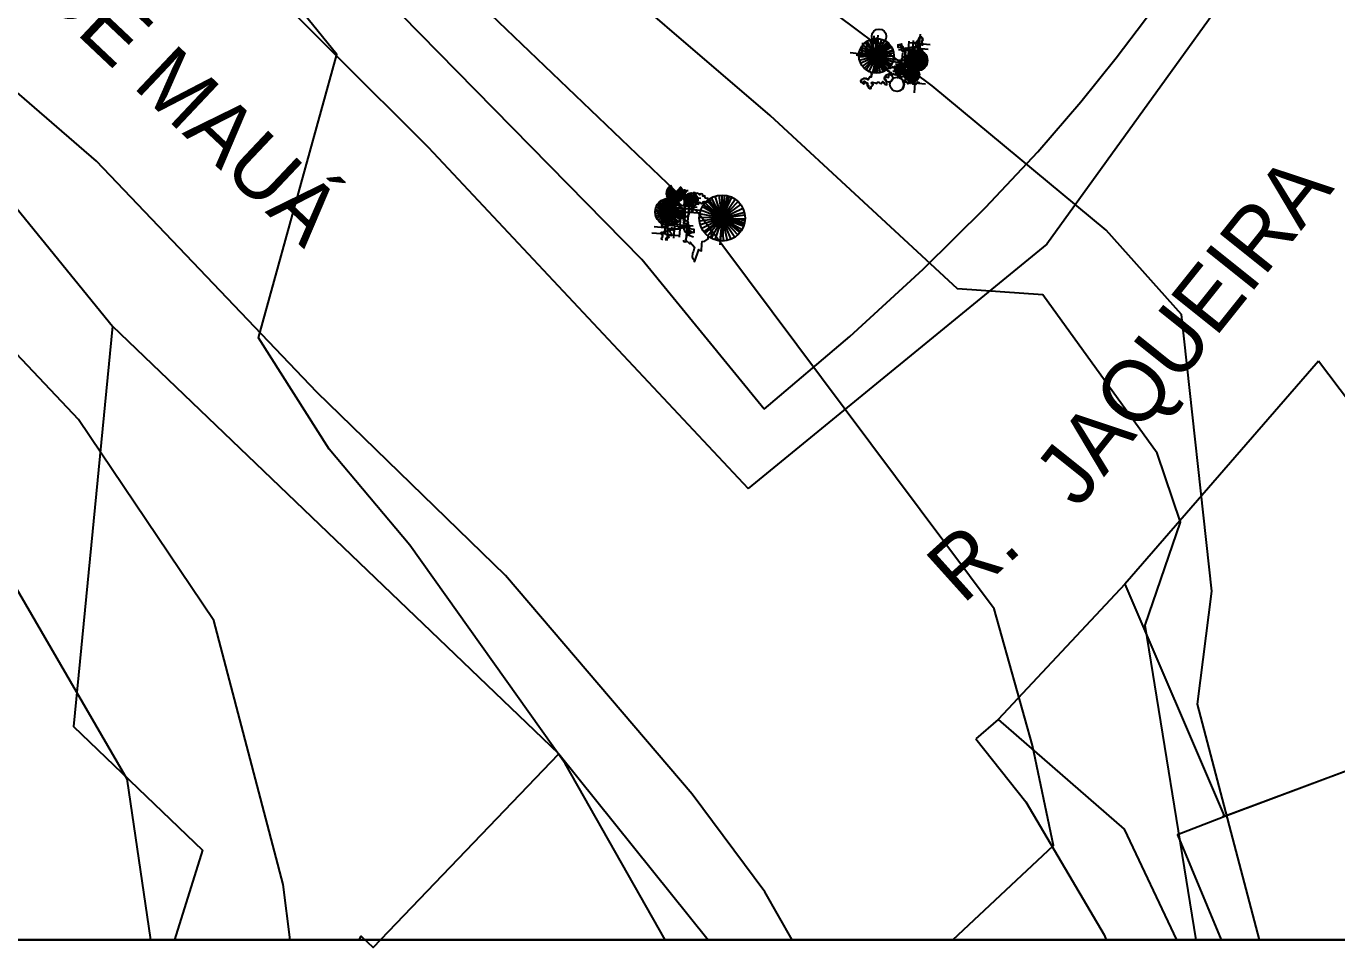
# Model space of a CAD drawing. Header units: millimetres. Extents: x 387 to 811, y 539 to 827.
# Drawn here: x 508.49 to 534.06, y 692.96 to 711.03 of the extents above; entities that cross this region are included whole.
import ezdxf

# ---------------------------------------------------------------- set-up
doc = ezdxf.new("R2010")
doc.units = ezdxf.units.MM
for name, color, linetype in [('12', 115, 'Continuous'), ('7', 8, 'Continuous'), ('cuvas de nível', 51, 'Continuous'), ('FORMATO', 6, 'Continuous'), ('TEXTO', 4, 'Continuous'), ('vegetação', 112, 'Continuous')]:
    doc.layers.add(name, color=color, linetype=linetype)

msp = doc.modelspace()

# ---------------------------------------------------------------- linework, layer by layer
at = {"layer": '12'}
for p, q in [((532.821, 712.913, 102.14), (528.401, 706.783, 100.18)), ((520.501, 706.483, 98.98), (515.131, 711.953, 99.04)), ((528.401, 706.783, 100.18), (522.573, 702.019, 98.771)), ((522.887, 703.567, 98.996), (520.501, 706.483, 98.98)), ((527.451, 697.513, 98.24), (527.014, 697.137, 95.486))]:
    msp.add_line(p, q, dxfattribs=at)
msp.add_lwpolyline([(522.887, 703.567), (524.555, 704.982), (525.987, 706.293), (527.203, 707.496), (528.223, 708.586), (529.067, 709.56), (529.755, 710.414), (530.307, 711.142), (530.743, 711.741), (531.083, 712.214), (531.347, 712.586), (531.557, 712.892), (531.732, 713.165), (531.893, 713.439), (532.061, 713.747), (532.257, 714.122), (532.501, 714.598)], dxfattribs=at)
for points in [[(487.437, 731.704, 92.287), (491.131, 729.163, 92.81), (497.321, 724.963, 93.43), (508.561, 715.813, 94.5), (512.701, 712.293, 94.93), (516.331, 708.673, 94.97), (522.573, 702.019, 95.032)], [(523.43, 693.215, 95.349), (522.901, 694.153, 95.29), (521.481, 696.053, 95.26), (517.841, 700.323, 94.92), (514.161, 703.893, 94.68), (509.861, 708.403, 93.94), (504.821, 712.763, 93.5), (500.431, 716.213, 92.87), (487.437, 726.419, 91.904)], [(487.437, 724.231, 92.929), (487.931, 723.873, 92.96), (489.851, 722.423, 92.97), (491.181, 721.443, 93.09), (494.491, 719.063, 93.5), (497.461, 716.333, 94.02), (501.421, 713.153, 94.44), (504.981, 710.523, 94.55), (508.051, 707.793, 95.17), (510.171, 705.183, 95.39), (510.171, 705.183, 95.39)], [(529.921, 700.153, 104.7), (527.451, 697.513, 98.24), (529.911, 695.373, 98.65), (530.931, 693.215, 98.535)], [(527.014, 697.137, 95.486), (527.991, 695.903, 95.5), (529.521, 693.313, 95.84), (529.56, 693.215, 95.846)], [(518.881, 696.843, 96.76), (521.793, 693.215, 96.618)]]:
    msp.add_polyline3d(points, dxfattribs=at)
at = {"layer": '7'}
for points in [[(510.171, 705.183, 95.39), (509.411, 697.373, 95.85), (511.931, 694.963, 96.76), (511.383, 693.215, 96.041)], [(514.987, 693.215, 96.266), (515.021, 693.283, 96.27), (515.261, 693.063, 96.27), (518.881, 696.843, 96.76), (510.171, 705.183, 95.39)], [(540.881, 693.863, 105.01), (539.601, 696.943, 104.87), (539.801, 697.023, 104.86), (539.231, 698.393, 104.85), (538.531, 698.113, 105.76), (531.871, 695.623, 104.57), (530.951, 695.263, 104.48), (531.802, 693.215, 104.775)]]:
    msp.add_polyline3d(points, dxfattribs=at)
msp.add_polyline3d([(533.701, 704.503, 105.68), (529.921, 700.153, 104.7), (531.861, 695.633, 104.57), (531.831, 695.613, 104.57), (538.531, 698.113, 105.76)], close=True, dxfattribs=at)
at = {"layer": 'cuvas de nível'}
for points in [[(526.568, 693.215, 97), (528.531, 695.053, 97), (528.121, 697.003, 97), (527.371, 699.673, 97), (521.601, 707.393, 97), (516.511, 712.263, 97), (514.381, 714.253, 97), (512.121, 716.403, 97), (510.381, 718.313, 97), (505.601, 721.413, 97), (500.631, 724.273, 97), (496.181, 727.863, 97), (491.791, 731.553, 97), (487.531, 735.413, 97), (487.437, 735.532, 97)], [(520.952, 693.215, 96), (519.001, 696.653, 96), (515.971, 700.913, 96), (514.401, 702.783, 96), (513.021, 704.953, 96), (514.551, 710.483, 96), (509.101, 717.203, 96), (504.511, 720.313, 96), (500.021, 723.663, 96), (495.421, 727.253, 96), (490.501, 731.023, 96), (487.437, 733.948, 96)], [(532.553, 693.215, 99), (531.341, 697.813, 99), (531.621, 700.013, 99), (531.031, 705.413, 99), (529.561, 707.053, 99), (526.161, 709.873, 99), (521.001, 713.723, 99), (516.521, 716.893, 99), (515.151, 717.993, 99), (513.791, 719.473, 99), (512.211, 721.483, 99), (507.271, 724.773, 99), (501.951, 727.503, 99), (496.971, 730.733, 99), (496.642, 730.976, 99)], [(531.315, 693.215, 98), (530.321, 699.353, 98), (531.011, 701.363, 98), (530.551, 702.703, 98), (528.321, 705.793, 98), (526.661, 705.913, 98), (523.001, 709.293, 98), (518.941, 712.783, 98), (515.811, 715.413, 98), (514.581, 716.393, 98), (512.941, 717.953, 98), (511.301, 719.903, 98), (506.431, 723.093, 98), (501.291, 725.893, 98), (496.581, 729.303, 98), (496.551, 729.327, 98)], [(513.642, 693.215, 91), (513.501, 694.293, 91), (512.151, 699.443, 91), (509.511, 703.363, 91), (506.411, 706.633, 91), (503.441, 709.413, 91), (500.011, 712.673, 91), (497.451, 714.883, 91), (494.491, 717.373, 91), (491.791, 719.303, 91), (489.931, 720.613, 91), (487.437, 722.37, 91)], [(487.437, 721.074, 90), (487.721, 720.893, 90), (492.271, 717.483, 90), (496.991, 714.103, 90), (501.041, 709.923, 90), (505.011, 705.723, 90), (510.451, 696.353, 90), (510.914, 693.215, 90)]]:
    msp.add_polyline3d(points, dxfattribs=at)
at = {"layer": 'FORMATO', "elevation": 74.516}
for points in [[(487.437, 693.215), (568.705, 693.215), (568.705, 810.699), (487.437, 810.699)], [(487.437, 693.215), (487.437, 686.135), (568.705, 686.135), (568.705, 693.215)]]:
    msp.add_lwpolyline(points, close=True, dxfattribs=at)
at = {"layer": 'vegetação'}
for p, q in [((525.027, 710.847, 99), (525.01, 710.649, 99)), ((525.107, 710.856, 99), (525.07, 710.525, 99)), ((525.92, 710.696, 99), (525.936, 710.88, 99)), ((525.077, 710.456, 99), (524.757, 710.575, 99)), ((525.077, 710.456, 99), (524.781, 710.626, 99)), ((524.807, 710.706, 99), (524.79, 710.508, 99)), ((525.077, 710.456, 99), (524.813, 710.672, 99)), ((525.077, 710.456, 99), (524.852, 710.713, 99)), ((524.892, 710.724, 99), (524.875, 710.527, 99)), ((525.077, 710.456, 99), (524.89, 710.742, 99)), ((525.077, 710.456, 99), (524.948, 710.772, 99)), ((525.077, 710.456, 99), (524.973, 710.781, 99)), ((525.077, 710.456, 99), (525.063, 710.797, 99)), ((525.077, 710.456, 99), (525.114, 710.795, 99)), ((525.077, 710.456, 99), (525.184, 710.78, 99)), ((525.077, 710.456, 99), (525.184, 710.78, 99)), ((525.077, 710.456, 99), (525.24, 710.755, 99)), ((525.077, 710.456, 99), (525.279, 710.731, 99)), ((525.077, 710.456, 99), (525.315, 710.701, 99)), ((525.077, 710.456, 99), (525.335, 710.679, 99)), ((525.077, 710.456, 99), (525.352, 710.658, 99)), ((525.077, 710.456, 99), (525.371, 710.629, 99)), ((525.077, 710.456, 99), (525.397, 710.574, 99)), ((525.7, 710.555, 99), (525.507, 710.571, 99)), ((525.785, 710.573, 99), (525.593, 710.589, 99)), ((525.882, 710.604, 99), (525.69, 710.621, 99)), ((525.7, 710.555, 99), (525.716, 710.739, 99)), ((525.92, 710.696, 99), (525.727, 710.712, 99)), ((525.785, 710.573, 99), (525.768, 710.375, 99)), ((525.785, 710.573, 99), (525.801, 710.757, 99)), ((525.785, 710.573, 99), (525.989, 710.555, 99)), ((525.87, 710.365, 99), (525.857, 710.568, 99)), ((525.882, 710.604, 99), (525.865, 710.407, 99)), ((525.87, 710.365, 99), (525.888, 710.568, 99)), ((525.882, 710.604, 99), (525.899, 710.788, 99)), ((525.882, 710.604, 99), (526.086, 710.586, 99)), ((525.92, 710.696, 99), (525.902, 710.498, 99)), ((525.92, 710.696, 99), (526.123, 710.678, 99)), ((524.564, 710.519, 99), (524.905, 710.482, 99)), ((524.681, 710.473, 99), (524.885, 710.455, 99)), ((525.077, 710.456, 99), (524.736, 710.465, 99)), ((525.077, 710.456, 99), (524.737, 710.427, 99)), ((525.077, 710.456, 99), (524.742, 710.521, 99)), ((525.077, 710.456, 99), (524.747, 710.367, 99)), ((525.077, 710.456, 99), (524.768, 710.309, 99)), ((525.077, 710.456, 99), (524.802, 710.253, 99)), ((525.077, 710.456, 99), (524.839, 710.211, 99)), ((525.077, 710.456, 99), (524.875, 710.18, 99)), ((525.077, 710.456, 99), (524.931, 710.147, 99)), ((525.077, 710.456, 99), (524.999, 710.123, 99)), ((525.077, 710.456, 99), (525.04, 710.116, 99)), ((525.077, 710.456, 99), (525.075, 710.114, 99)), ((525.077, 710.456, 99), (525.403, 710.558, 99)), ((525.077, 710.456, 99), (525.413, 710.515, 99)), ((525.077, 710.456, 99), (525.301, 710.198, 99)), ((525.077, 710.456, 99), (525.276, 710.178, 99)), ((525.077, 710.456, 99), (525.333, 710.23, 99)), ((525.077, 710.456, 99), (525.397, 710.336, 99)), ((525.077, 710.456, 99), (525.401, 710.348, 99)), ((525.077, 710.456, 99), (525.373, 710.285, 99)), ((525.077, 710.456, 99), (525.352, 710.253, 99)), ((525.077, 710.456, 99), (525.412, 710.391, 99)), ((525.077, 710.456, 99), (525.418, 710.454, 99)), ((525.077, 710.456, 99), (525.418, 710.454, 99)), ((525.077, 710.456, 99), (525.152, 710.123, 99)), ((525.077, 710.456, 99), (525.206, 710.139, 99)), ((525.077, 710.456, 99), (525.237, 710.154, 99)), ((525.077, 710.456, 99), (525.096, 710.115, 99)), ((525.574, 710.322, 99), (525.381, 710.338, 99)), ((525.625, 710.361, 99), (525.432, 710.378, 99)), ((525.574, 710.322, 99), (525.557, 710.124, 99)), ((525.574, 710.322, 99), (525.59, 710.506, 99)), ((525.574, 710.322, 99), (525.778, 710.304, 99)), ((525.625, 710.361, 99), (525.608, 710.163, 99)), ((525.625, 710.361, 99), (525.641, 710.545, 99)), ((525.625, 710.361, 99), (525.828, 710.343, 99)), ((525.643, 710.276, 99), (525.659, 710.46, 99)), ((525.87, 710.365, 99), (525.667, 710.38, 99)), ((525.87, 710.365, 99), (525.667, 710.362, 99)), ((525.87, 710.365, 99), (525.668, 710.344, 99)), ((525.87, 710.365, 99), (525.67, 710.4, 99)), ((525.87, 710.365, 99), (525.673, 710.416, 99)), ((525.87, 710.365, 99), (525.675, 710.308, 99)), ((525.87, 710.365, 99), (525.678, 710.432, 99)), ((525.7, 710.555, 99), (525.683, 710.357, 99)), ((525.87, 710.365, 99), (525.688, 710.274, 99)), ((525.87, 710.365, 99), (525.692, 710.463, 99)), ((525.7, 710.555, 99), (525.904, 710.537, 99)), ((525.87, 710.365, 99), (525.703, 710.482, 99)), ((525.87, 710.365, 99), (525.707, 710.243, 99)), ((525.87, 710.365, 99), (525.71, 710.491, 99)), ((525.87, 710.365, 99), (525.727, 710.51, 99)), ((525.87, 710.365, 99), (525.732, 710.216, 99)), ((525.87, 710.365, 99), (525.753, 710.199, 99)), ((525.87, 710.365, 99), (525.755, 710.533, 99)), ((525.87, 710.365, 99), (525.787, 710.551, 99)), ((525.87, 710.365, 99), (525.787, 710.18, 99)), ((525.87, 710.365, 99), (525.789, 710.552, 99)), ((525.87, 710.365, 99), (525.804, 710.558, 99)), ((525.87, 710.365, 99), (525.81, 710.171, 99)), ((525.87, 710.365, 99), (525.821, 710.563, 99)), ((525.87, 710.365, 99), (525.828, 710.167, 99)), ((525.87, 710.365, 99), (525.852, 710.163, 99)), ((525.87, 710.365, 99), (525.93, 710.56, 99)), ((525.87, 710.365, 99), (525.93, 710.56, 99)), ((525.87, 710.365, 99), (525.963, 710.546, 99)), ((525.87, 710.365, 99), (525.987, 710.532, 99)), ((525.87, 710.365, 99), (526.008, 710.514, 99)), ((525.87, 710.365, 99), (526.031, 710.49, 99)), ((525.87, 710.365, 99), (526.049, 710.461, 99)), ((525.87, 710.365, 99), (526.059, 710.44, 99)), ((525.87, 710.365, 99), (526.069, 710.405, 99)), ((525.87, 710.365, 99), (526.073, 710.369, 99)), ((525.87, 710.365, 99), (526.073, 710.369, 99)), ((525.87, 710.365, 99), (525.873, 710.162, 99)), ((525.87, 710.365, 99), (525.901, 710.164, 99)), ((525.87, 710.365, 99), (525.936, 710.173, 99)), ((525.87, 710.365, 99), (526.025, 710.234, 99)), ((525.87, 710.365, 99), (525.999, 710.209, 99)), ((525.87, 710.365, 99), (525.969, 710.188, 99)), ((525.87, 710.365, 99), (526.036, 710.249, 99)), ((525.87, 710.365, 99), (526.048, 710.268, 99)), ((525.87, 710.365, 99), (526.071, 710.332, 99)), ((525.87, 710.365, 99), (526.061, 710.297, 99)), ((525.396, 710.162, 99), (525.6, 710.145, 99)), ((525.54, 710.183, 99), (525.438, 710.188, 99)), ((525.54, 710.183, 99), (525.439, 710.171, 99)), ((525.54, 710.183, 99), (525.44, 710.204, 99)), ((525.54, 710.183, 99), (525.442, 710.154, 99)), ((525.54, 710.183, 99), (525.445, 710.219, 99)), ((525.54, 710.183, 99), (525.448, 710.228, 99)), ((525.54, 710.183, 99), (525.448, 710.139, 99)), ((525.643, 710.276, 99), (525.45, 710.292, 99)), ((525.54, 710.183, 99), (525.452, 710.131, 99)), ((525.54, 710.183, 99), (525.463, 710.25, 99)), ((525.54, 710.183, 99), (525.463, 710.116, 99)), ((525.54, 710.183, 99), (525.476, 710.104, 99)), ((525.54, 710.183, 99), (525.491, 710.094, 99)), ((525.54, 710.183, 99), (525.492, 710.273, 99)), ((525.54, 710.183, 99), (525.492, 710.273, 99)), ((525.54, 710.183, 99), (525.509, 710.28, 99)), ((525.54, 710.183, 99), (525.527, 710.082, 99)), ((525.54, 710.183, 99), (525.536, 710.284, 99)), ((525.54, 710.183, 99), (525.553, 710.284, 99)), ((525.54, 710.183, 99), (525.569, 710.28, 99)), ((525.54, 710.183, 99), (525.58, 710.276, 99)), ((525.54, 710.183, 99), (525.596, 710.267, 99)), ((525.54, 710.183, 99), (525.61, 710.256, 99)), ((525.54, 710.183, 99), (525.61, 710.256, 99)), ((525.54, 710.183, 99), (525.622, 710.242, 99)), ((525.54, 710.183, 99), (525.631, 710.226, 99)), ((525.54, 710.183, 99), (525.638, 710.209, 99)), ((525.54, 710.183, 99), (525.641, 710.191, 99)), ((525.54, 710.183, 99), (525.621, 710.123, 99)), ((525.54, 710.183, 99), (525.637, 710.155, 99)), ((525.54, 710.183, 99), (525.64, 710.169, 99)), ((525.54, 710.183, 99), (525.631, 710.138, 99)), ((525.54, 710.183, 99), (525.641, 710.178, 99)), ((525.54, 710.183, 99), (525.576, 710.088, 99)), ((525.54, 710.183, 99), (525.543, 710.081, 99)), ((525.54, 710.183, 99), (525.56, 710.083, 99)), ((525.54, 710.183, 99), (525.543, 710.081, 99)), ((525.54, 710.183, 99), (525.595, 710.098, 99)), ((525.54, 710.183, 99), (525.609, 710.109, 99)), ((525.643, 710.276, 99), (525.626, 710.078, 99)), ((525.778, 710.091, 99), (525.639, 710.098, 99)), ((525.778, 710.091, 99), (525.639, 710.086, 99)), ((525.778, 710.091, 99), (525.64, 710.11, 99)), ((525.778, 710.091, 99), (525.641, 710.067, 99)), ((525.643, 710.276, 99), (525.846, 710.258, 99)), ((525.778, 710.091, 99), (525.645, 710.131, 99)), ((525.778, 710.091, 99), (525.646, 710.049, 99)), ((525.778, 710.091, 99), (525.651, 710.146, 99)), ((525.778, 710.091, 99), (525.653, 710.153, 99)), ((525.778, 710.091, 99), (525.655, 710.026, 99)), ((525.778, 710.091, 99), (525.655, 710.026, 99)), ((525.778, 710.091, 99), (525.665, 710.172, 99)), ((525.778, 710.091, 99), (525.672, 710.001, 99)), ((525.778, 710.091, 99), (525.68, 710.19, 99)), ((525.778, 710.091, 99), (525.686, 709.986, 99)), ((525.778, 710.091, 99), (525.698, 710.205, 99)), ((525.778, 710.091, 99), (525.707, 709.971, 99)), ((525.778, 710.091, 99), (525.717, 709.966, 99)), ((525.778, 710.091, 99), (525.718, 710.216, 99)), ((525.778, 710.091, 99), (525.727, 709.961, 99)), ((525.778, 710.091, 99), (525.739, 710.225, 99)), ((525.778, 710.091, 99), (525.749, 709.955, 99)), ((525.778, 710.091, 99), (525.759, 709.953, 99)), ((525.778, 710.091, 99), (525.762, 710.229, 99)), ((525.778, 710.091, 99), (525.785, 710.23, 99)), ((525.778, 710.091, 99), (525.798, 710.229, 99)), ((525.778, 710.091, 99), (525.816, 710.225, 99)), ((525.778, 710.091, 99), (525.84, 710.216, 99)), ((525.778, 710.091, 99), (525.861, 710.203, 99)), ((525.778, 710.091, 99), (525.875, 710.191, 99)), ((525.778, 710.091, 99), (525.885, 710.18, 99)), ((525.778, 710.091, 99), (525.895, 710.167, 99)), ((525.778, 710.091, 99), (525.901, 710.156, 99)), ((525.778, 710.091, 99), (525.908, 710.141, 99)), ((525.778, 710.091, 99), (525.916, 710.115, 99)), ((525.778, 710.091, 99), (525.918, 710.096, 99)), ((525.778, 710.091, 99), (525.876, 709.992, 99)), ((525.778, 710.091, 99), (525.891, 710.009, 99)), ((525.778, 710.091, 99), (525.903, 710.029, 99)), ((525.778, 710.091, 99), (525.916, 710.071, 99)), ((525.778, 710.091, 99), (525.911, 710.047, 99)), ((525.778, 710.091, 99), (525.859, 709.977, 99)), ((525.778, 710.091, 99), (525.818, 709.957, 99)), ((525.778, 710.091, 99), (525.802, 709.954, 99)), ((525.778, 710.091, 99), (525.778, 709.952, 99)), ((525.778, 710.091, 99), (525.802, 709.954, 99)), ((525.778, 710.091, 99), (525.839, 709.965, 99)), ((525.827, 709.928, 99), (525.843, 710.112, 99)), ((525.827, 709.928, 99), (525.634, 709.945, 99)), ((525.827, 709.928, 99), (525.81, 709.731, 99)), ((525.827, 709.928, 99), (526.031, 709.91, 99)), ((521.146, 707.77, 97), (520.963, 707.763, 97)), ((521.146, 707.77, 97), (520.965, 707.794, 97)), ((521.146, 707.77, 97), (520.966, 707.739, 97)), ((521.146, 707.77, 97), (520.973, 707.828, 97)), ((521.146, 707.77, 97), (520.976, 707.704, 97)), ((521.146, 707.77, 97), (520.982, 707.851, 97)), ((521.146, 707.77, 97), (520.985, 707.684, 97)), ((521.146, 707.77, 97), (520.993, 707.67, 97)), ((521.146, 707.77, 97), (520.998, 707.877, 97)), ((521.146, 707.77, 97), (521.004, 707.885, 97)), ((521.146, 707.77, 97), (521.006, 707.653, 97)), ((521.146, 707.77, 97), (521.015, 707.897, 97)), ((521.146, 707.77, 97), (521.019, 707.639, 97)), ((521.146, 707.77, 97), (521.027, 707.909, 97)), ((521.146, 707.77, 97), (521.038, 707.623, 97)), ((521.146, 707.77, 97), (521.041, 707.919, 97)), ((521.146, 707.77, 97), (521.053, 707.928, 97)), ((521.146, 707.77, 97), (521.066, 707.606, 97)), ((521.146, 707.77, 97), (521.067, 707.935, 97)), ((521.146, 707.77, 97), (521.097, 707.594, 97)), ((521.146, 707.77, 97), (521.129, 707.588, 97)), ((521.146, 707.77, 97), (521.267, 707.907, 97)), ((521.146, 707.77, 97), (521.286, 707.888, 97)), ((521.146, 707.77, 97), (521.308, 707.856, 97)), ((521.146, 707.77, 97), (521.308, 707.856, 97)), ((521.146, 707.77, 97), (521.321, 707.826, 97)), ((521.146, 707.77, 97), (521.326, 707.802, 97)), ((521.146, 707.77, 97), (521.329, 707.777, 97)), ((521.146, 707.77, 97), (521.253, 707.621, 97)), ((521.146, 707.77, 97), (521.225, 707.605, 97)), ((521.146, 707.77, 97), (521.311, 707.69, 97)), ((521.146, 707.77, 97), (521.295, 707.663, 97)), ((521.146, 707.77, 97), (521.278, 707.643, 97)), ((521.146, 707.77, 97), (521.278, 707.643, 97)), ((521.146, 707.77, 97), (521.329, 707.761, 97)), ((521.146, 707.77, 97), (521.324, 707.728, 97)), ((521.146, 707.77, 97), (521.328, 707.747, 97)), ((521.146, 707.77, 97), (521.321, 707.717, 97)), ((521.146, 707.77, 97), (521.162, 707.588, 97)), ((521.146, 707.77, 97), (521.178, 707.59, 97)), ((521.146, 707.77, 97), (521.194, 707.594, 97)), ((521.324, 707.528, 97), (521.347, 707.787, 97)), ((521.442, 707.787, 97), (521.361, 706.865, 97)), ((521.46, 707.649, 97), (521.387, 707.761, 97)), ((521.46, 707.649, 97), (521.412, 707.774, 97)), ((521.46, 707.649, 97), (521.433, 707.78, 97)), ((521.46, 707.649, 97), (521.455, 707.783, 97)), ((521.46, 707.649, 97), (521.477, 707.782, 97)), ((521.46, 707.649, 97), (521.524, 707.766, 97)), ((521.46, 707.649, 97), (521.538, 707.758, 97)), ((521.026, 707.41, 97), (520.774, 707.497, 97)), ((521.026, 707.41, 97), (520.792, 707.538, 97)), ((521.026, 707.41, 97), (520.808, 707.563, 97)), ((521.026, 707.41, 97), (520.822, 707.582, 97)), ((521.026, 707.41, 97), (520.846, 707.607, 97)), ((521.026, 707.41, 97), (520.881, 707.634, 97)), ((521.026, 707.41, 97), (520.92, 707.654, 97)), ((521.026, 707.41, 97), (520.962, 707.669, 97)), ((521.026, 707.41, 97), (521.005, 707.676, 97)), ((521.026, 707.41, 97), (521.034, 707.676, 97)), ((521.026, 707.41, 97), (521.081, 707.671, 97)), ((521.026, 707.41, 97), (521.134, 707.653, 97)), ((521.026, 707.41, 97), (521.173, 707.632, 97)), ((521.026, 707.41, 97), (521.208, 707.605, 97)), ((521.026, 707.41, 97), (521.237, 707.573, 97)), ((521.026, 707.41, 97), (521.265, 707.529, 97)), ((521.324, 707.528, 97), (521.057, 707.551, 97)), ((521.324, 707.528, 97), (521.303, 707.286, 97)), ((521.324, 707.528, 97), (521.577, 707.505, 97)), ((521.46, 707.649, 97), (521.326, 707.655, 97)), ((521.46, 707.649, 97), (521.327, 707.638, 97)), ((521.46, 707.649, 97), (521.328, 707.668, 97)), ((521.46, 707.649, 97), (521.331, 707.686, 97)), ((521.46, 707.649, 97), (521.331, 707.615, 97)), ((521.46, 707.649, 97), (521.339, 707.592, 97)), ((521.46, 707.649, 97), (521.34, 707.708, 97)), ((521.348, 707.416, 97), (521.371, 707.675, 97)), ((521.46, 707.649, 97), (521.351, 707.571, 97)), ((521.46, 707.649, 97), (521.352, 707.728, 97)), ((521.46, 707.649, 97), (521.367, 707.553, 97)), ((521.46, 707.649, 97), (521.367, 707.553, 97)), ((521.46, 707.649, 97), (521.368, 707.746, 97)), ((521.648, 707.676, 97), (521.38, 707.7, 97)), ((521.46, 707.649, 97), (521.386, 707.538, 97)), ((521.46, 707.649, 97), (521.407, 707.527, 97)), ((521.414, 707.467, 97), (521.437, 707.726, 97)), ((521.46, 707.649, 97), (521.429, 707.519, 97)), ((521.46, 707.649, 97), (521.453, 707.516, 97)), ((521.46, 707.649, 97), (521.555, 707.743, 97)), ((521.46, 707.649, 97), (521.561, 707.736, 97)), ((521.46, 707.649, 97), (521.58, 707.707, 97)), ((521.46, 707.649, 97), (521.585, 707.695, 97)), ((521.46, 707.649, 97), (521.591, 707.672, 97)), ((521.46, 707.649, 97), (521.591, 707.672, 97)), ((521.46, 707.649, 97), (521.59, 707.621, 97)), ((521.46, 707.649, 97), (521.593, 707.648, 97)), ((521.46, 707.649, 97), (521.58, 707.591, 97)), ((521.46, 707.649, 97), (521.584, 707.602, 97)), ((521.46, 707.649, 97), (521.477, 707.517, 97)), ((521.46, 707.649, 97), (521.56, 707.561, 97)), ((521.46, 707.649, 97), (521.522, 707.531, 97)), ((521.46, 707.649, 97), (521.5, 707.522, 97)), ((521.46, 707.649, 97), (521.522, 707.531, 97)), ((522.067, 707.291, 97), (521.679, 707.515, 97)), ((522.067, 707.291, 97), (521.706, 707.557, 97)), ((522.067, 707.291, 97), (521.731, 707.588, 97)), ((522.067, 707.291, 97), (521.772, 707.629, 97)), ((522.067, 707.291, 97), (521.806, 707.655, 97)), ((522.067, 707.291, 97), (521.857, 707.687, 97)), ((522.067, 707.291, 97), (521.931, 707.718, 97)), ((522.067, 707.291, 97), (522.009, 707.736, 97)), ((522.067, 707.291, 97), (522.07, 707.739, 97)), ((522.067, 707.291, 97), (522.116, 707.737, 97)), ((522.067, 707.291, 97), (522.169, 707.728, 97)), ((522.067, 707.291, 97), (522.208, 707.717, 97)), ((522.067, 707.291, 97), (522.258, 707.697, 97)), ((522.067, 707.291, 97), (522.322, 707.66, 97)), ((522.067, 707.291, 97), (522.379, 707.614, 97)), ((522.067, 707.291, 97), (522.379, 707.613, 97)), ((522.067, 707.291, 97), (522.428, 707.557, 97)), ((521.026, 707.41, 97), (520.759, 707.411, 97)), ((521.026, 707.41, 97), (520.763, 707.455, 97)), ((521.026, 707.41, 97), (520.763, 707.367, 97)), ((521.026, 707.41, 97), (520.773, 707.324, 97)), ((521.026, 707.41, 97), (520.791, 707.284, 97)), ((521.026, 707.41, 97), (520.815, 707.247, 97)), ((521.026, 707.41, 97), (520.844, 707.214, 97)), ((521.026, 707.41, 97), (520.873, 707.191, 97)), ((521.026, 707.41, 97), (520.903, 707.172, 97)), ((521.026, 707.41, 97), (520.948, 707.154, 97)), ((521.026, 707.41, 97), (520.948, 707.154, 97)), ((521.026, 707.41, 97), (521.003, 707.144, 97)), ((521.01, 707.096, 97), (521.032, 707.355, 97)), ((521.026, 707.41, 97), (521.279, 707.495, 97)), ((521.026, 707.41, 97), (521.29, 707.452, 97)), ((521.026, 707.41, 97), (521.293, 707.414, 97)), ((521.026, 707.41, 97), (521.281, 707.331, 97)), ((521.026, 707.41, 97), (521.289, 707.364, 97)), ((521.026, 707.41, 97), (521.292, 707.39, 97)), ((521.026, 707.41, 97), (521.09, 707.15, 97)), ((521.026, 707.41, 97), (521.132, 707.165, 97)), ((521.026, 707.41, 97), (521.214, 707.22, 97)), ((521.026, 707.41, 97), (521.187, 707.196, 97)), ((521.026, 707.41, 97), (521.26, 707.281, 97)), ((521.026, 707.41, 97), (521.245, 707.256, 97)), ((521.026, 707.41, 97), (521.245, 707.256, 97)), ((521.026, 707.41, 97), (521.268, 707.298, 97)), ((521.026, 707.41, 97), (521.042, 707.143, 97)), ((521.348, 707.416, 97), (521.08, 707.439, 97)), ((521.137, 707.138, 97), (521.16, 707.397, 97)), ((521.414, 707.467, 97), (521.147, 707.49, 97)), ((521.249, 707.161, 97), (521.272, 707.42, 97)), ((521.348, 707.416, 97), (521.327, 707.174, 97)), ((521.348, 707.416, 97), (521.601, 707.393, 97)), ((521.414, 707.467, 97), (521.393, 707.225, 97)), ((521.414, 707.467, 97), (521.667, 707.445, 97)), ((522.067, 707.291, 97), (521.619, 707.303, 97)), ((522.067, 707.291, 97), (521.623, 707.229, 97)), ((522.067, 707.291, 97), (521.627, 707.377, 97)), ((522.067, 707.291, 97), (521.64, 707.157, 97)), ((522.067, 707.291, 97), (521.647, 707.448, 97)), ((522.067, 707.291, 97), (521.668, 707.088, 97)), ((522.067, 707.291, 97), (521.706, 707.025, 97)), ((522.067, 707.291, 97), (521.728, 706.998, 97)), ((522.067, 707.291, 97), (521.786, 706.942, 97)), ((522.067, 707.291, 97), (521.853, 706.898, 97)), ((522.067, 707.291, 97), (521.927, 706.866, 97)), ((522.067, 707.291, 97), (521.927, 706.866, 97)), ((522.067, 707.291, 97), (522.019, 706.846, 97)), ((522.067, 707.291, 97), (522.472, 707.484, 97)), ((522.067, 707.291, 97), (522.5, 707.408, 97)), ((522.067, 707.291, 97), (522.511, 707.353, 97)), ((522.067, 707.291, 97), (522.236, 706.876, 97)), ((522.067, 707.291, 97), (522.414, 707.007, 97)), ((522.067, 707.291, 97), (522.428, 707.026, 97)), ((522.067, 707.291, 97), (522.375, 706.966, 97)), ((522.067, 707.291, 97), (522.428, 707.026, 97)), ((522.067, 707.291, 97), (522.312, 706.916, 97)), ((522.067, 707.291, 97), (522.456, 707.068, 97)), ((522.067, 707.291, 97), (522.487, 707.135, 97)), ((522.067, 707.291, 97), (522.166, 706.854, 97)), ((522.067, 707.291, 97), (522.507, 707.206, 97)), ((522.067, 707.291, 97), (522.499, 707.17, 97)), ((522.067, 707.291, 97), (522.515, 707.279, 97)), ((522.067, 707.291, 97), (522.513, 707.249, 97)), ((522.067, 707.291, 97), (522.085, 706.843, 97)), ((520.961, 706.976, 97), (520.693, 707, 97)), ((521.01, 707.096, 97), (520.742, 707.12, 97)), ((521.137, 707.138, 97), (520.87, 707.161, 97)), ((520.961, 706.976, 97), (520.984, 707.235, 97)), ((521.249, 707.161, 97), (520.982, 707.185, 97)), ((521.01, 707.096, 97), (520.988, 706.855, 97)), ((521.01, 707.096, 97), (521.262, 707.074, 97)), ((521.137, 707.138, 97), (521.116, 706.896, 97)), ((521.137, 707.138, 97), (521.39, 707.115, 97)), ((521.249, 707.161, 97), (521.228, 706.92, 97)), ((521.249, 707.161, 97), (521.502, 707.139, 97)), ((522.028, 706.766, 97), (522.076, 707.2, 97)), ((520.961, 706.976, 97), (521.214, 706.954, 97))]:
    msp.add_line(p, q, dxfattribs=at)
for points, elevation in [([(525.983, 710.796), (525.961, 710.798), (525.961, 710.798), (525.962, 710.812), (525.963, 710.816), (525.96, 710.82), (525.952, 710.82), (525.948, 710.81), (525.944, 710.81), (525.93, 710.811), (525.919, 710.812), (525.912, 710.813), (525.903, 710.799), (525.909, 710.78), (525.912, 710.773), (525.906, 710.751), (525.895, 710.745), (525.885, 710.757), (525.865, 710.74), (525.876, 710.732), (525.874, 710.711), (525.862, 710.704), (525.83, 710.714), (525.819, 710.704), (525.825, 710.697), (525.831, 710.685), (525.838, 710.674), (525.848, 710.665), (525.864, 710.646), (525.863, 710.635), (525.842, 710.637), (525.825, 710.609), (525.82, 710.595), (525.809, 710.636), (525.796, 710.652), (525.783, 710.631), (525.793, 710.619), (525.792, 710.605), (525.767, 710.614), (525.753, 710.616), (525.723, 710.607), (525.721, 710.593), (525.707, 710.598), (525.675, 710.604), (525.667, 710.597), (525.657, 710.602), (525.627, 710.594), (525.618, 710.576), (525.601, 710.629), (525.574, 710.657), (525.56, 710.661), (525.57, 710.686), (525.528, 710.672), (525.556, 710.651), (525.492, 710.671), (525.495, 710.627), (525.574, 710.617), (525.584, 710.605), (525.558, 710.593), (525.556, 710.574), (525.563, 710.57), (525.574, 710.569), (525.573, 710.555), (525.579, 710.547), (525.593, 710.535), (525.615, 710.54), (525.65, 710.53), (525.646, 710.519), (525.632, 710.48), (525.639, 710.476), (525.649, 710.468), (525.663, 710.463), (525.662, 710.449), (525.643, 710.447), (525.617, 710.442), (525.582, 710.416), (525.566, 710.392), (525.579, 710.383), (525.582, 710.368), (525.57, 710.358), (525.553, 710.367), (525.512, 710.356), (525.532, 710.34), (525.539, 710.332), (525.537, 710.318), (525.537, 710.318), (525.537, 710.31), (525.518, 710.301), (525.52, 710.29)], 99), ([(525.99, 710.795), (525.967, 710.775), (525.973, 710.771), (525.979, 710.756), (525.979, 710.752), (525.964, 710.746), (525.962, 710.728), (525.958, 710.718), (525.971, 710.706), (525.975, 710.702), (525.974, 710.691), (525.984, 710.679), (525.983, 710.672), (525.953, 710.667), (525.942, 710.661), (525.925, 710.637), (525.922, 710.593), (525.936, 710.592), (525.957, 710.587), (525.965, 710.586), (525.967, 710.571), (525.967, 710.568), (525.966, 710.56), (525.965, 710.553)], 99), ([(524.976, 710.123), (524.975, 710.12), (524.974, 710.119), (524.974, 710.115), (524.974, 710.113), (524.974, 710.111), (524.976, 710.109), (524.977, 710.106), (524.979, 710.102), (524.981, 710.099), (524.983, 710.095), (524.985, 710.09), (524.987, 710.087), (524.987, 710.083), (524.98, 710.078), (524.98, 710.076), (524.978, 710.075), (524.974, 710.071), (524.972, 710.066), (524.972, 710.061), (524.975, 710.056), (524.979, 710.046), (524.979, 710.043), (524.975, 710.038), (524.965, 710.038), (524.953, 710.044), (524.951, 710.044), (524.939, 710.041), (524.938, 710.037), (524.939, 710.032), (524.94, 710.028), (524.937, 710.022), (524.929, 710.019), (524.92, 710.015), (524.916, 710.008), (524.917, 710.004), (524.919, 709.997), (524.918, 709.989), (524.901, 709.994), (524.895, 710.008), (524.895, 710.008), (524.894, 710.008), (524.892, 710.002), (524.889, 710.002), (524.889, 710.002), (524.887, 710.003), (524.884, 710.005), (524.884, 710.006), (524.883, 710.013), (524.882, 710.014), (524.88, 710.014), (524.877, 710.014), (524.873, 710.012), (524.872, 710.01), (524.866, 710.009), (524.851, 710.019), (524.851, 710.019), (524.853, 710.016), (524.839, 710.009), (524.837, 710.011), (524.832, 710.013), (524.823, 710.015), (524.824, 710.014), (524.824, 710.009), (524.82, 710.006), (524.812, 710.003), (524.811, 710.004), (524.81, 710.001), (524.796, 709.994), (524.782, 709.989), (524.786, 709.984), (524.782, 709.977), (524.781, 709.972), (524.778, 709.968), (524.774, 709.967), (524.772, 709.966), (524.766, 709.966), (524.767, 709.962), (524.769, 709.961), (524.771, 709.957), (524.773, 709.953), (524.771, 709.949), (524.771, 709.944), (524.777, 709.941), (524.782, 709.944), (524.784, 709.946), (524.788, 709.95), (524.791, 709.948), (524.788, 709.945), (524.795, 709.935), (524.797, 709.935), (524.802, 709.938), (524.807, 709.937), (524.82, 709.93), (524.813, 709.917), (524.831, 709.905), (524.837, 709.921), (524.837, 709.944), (524.839, 709.961), (524.844, 709.964), (524.846, 709.963), (524.849, 709.952), (524.852, 709.95), (524.862, 709.949), (524.864, 709.949), (524.867, 709.939), (524.867, 709.936), (524.868, 709.926), (524.875, 709.918), (524.88, 709.921), (524.89, 709.925), (524.893, 709.929), (524.901, 709.91), (524.904, 709.902), (524.898, 709.897), (524.894, 709.891), (524.904, 709.866), (524.906, 709.874), (524.912, 709.875), (524.916, 709.869), (524.919, 709.862), (524.916, 709.857), (524.916, 709.841), (524.921, 709.831), (524.946, 709.809), (524.945, 709.823), (524.954, 709.83), (524.96, 709.819), (524.972, 709.824), (524.975, 709.838), (524.974, 709.856), (524.979, 709.864), (524.991, 709.871), (525.007, 709.882), (525.012, 709.898), (524.997, 709.904), (524.99, 709.907), (524.98, 709.923), (524.988, 709.935), (525.001, 709.938), (525.022, 709.934), (525.052, 709.931), (525.087, 709.919), (525.093, 709.926), (525.095, 709.929), (525.1, 709.941), (525.113, 709.944), (525.128, 709.939), (525.132, 709.934), (525.143, 709.922), (525.166, 709.915), (525.177, 709.917), (525.184, 709.921), (525.187, 709.934), (525.188, 709.944), (525.197, 709.95), (525.216, 709.945), (525.221, 709.936), (525.23, 709.916), (525.24, 709.905), (525.278, 709.892), (525.281, 709.901), (525.274, 709.955), (525.265, 709.972), (525.262, 709.993), (525.249, 709.999), (525.236, 710.003), (525.233, 710.013), (525.235, 710.034), (525.245, 710.045), (525.272, 710.044), (525.282, 710.038), (525.315, 710.036), (525.317, 710.049), (525.317, 710.064), (525.306, 710.079), (525.315, 710.086), (525.32, 710.109), (525.338, 710.121)], 99), ([(524.976, 710.11), (524.973, 710.107), (524.976, 710.101), (524.98, 710.096), (524.985, 710.088), (524.986, 710.083)], 99), ([(525.455, 710.245), (525.429, 710.247), (525.422, 710.244), (525.421, 710.229), (525.42, 710.226), (525.402, 710.224), (525.396, 710.235), (525.381, 710.24), (525.362, 710.227), (525.362, 710.224), (525.358, 710.217), (525.343, 710.211), (525.343, 710.211), (525.333, 710.226), (525.314, 710.217), (525.303, 710.218), (525.277, 710.209), (525.255, 710.204), (525.25, 710.197), (525.272, 710.195), (525.283, 710.194), (525.286, 710.187), (525.291, 710.161), (525.313, 710.162), (525.32, 710.162), (525.324, 710.161), (525.332, 710.135), (525.335, 710.128), (525.35, 710.13), (525.35, 710.13), (525.364, 710.129), (525.364, 710.118), (525.376, 710.099), (525.387, 710.094), (525.402, 710.1), (525.406, 710.107), (525.455, 710.084), (525.459, 710.091), (525.47, 710.09), (525.477, 710.083), (525.498, 710.073), (525.499, 710.084)], 99), ([(525.424, 710.098), (525.424, 710.101), (525.422, 710.101), (525.42, 710.101), (525.419, 710.101), (525.418, 710.102), (525.417, 710.103), (525.416, 710.104), (525.413, 710.105), (525.412, 710.105), (525.407, 710.107), (525.405, 710.104), (525.405, 710.103), (525.4, 710.099)], 99), ([(525.873, 709.96), (525.883, 709.945), (525.911, 709.935), (525.904, 709.932), (525.867, 709.932), (525.866, 709.917), (525.846, 709.897), (525.832, 709.902), (525.828, 709.902), (525.785, 709.906), (525.786, 709.917), (525.775, 709.922), (525.748, 709.942), (525.739, 709.921), (525.732, 709.918), (525.717, 709.923), (525.714, 709.931), (525.699, 709.925), (525.695, 709.911), (525.691, 709.907), (525.671, 709.934), (525.672, 709.942), (525.625, 709.946), (525.617, 709.983), (525.658, 709.99), (525.645, 710.006), (525.645, 710.05), (525.603, 710.068), (525.601, 710.043), (525.564, 710.042), (525.543, 710.051), (525.536, 710.055), (525.521, 710.042), (525.486, 710.027), (525.512, 710.069), (525.502, 710.077)], 99), ([(525.636, 710.029), (525.645, 710.09), (525.63, 710.047), (525.62, 710.059), (525.621, 710.07), (525.614, 710.067), (525.601, 710.046), (525.601, 710.046), (525.586, 710.044), (525.583, 710.044)], 99), ([(525.003, 709.937), (524.986, 709.931)], 99), ([(521.334, 707.852), (521.322, 707.772), (521.341, 707.827), (521.354, 707.812), (521.353, 707.798), (521.363, 707.801), (521.379, 707.829), (521.379, 707.829), (521.399, 707.832), (521.403, 707.831)], 97), ([(521.571, 707.568), (521.604, 707.565), (521.614, 707.569), (521.616, 707.588), (521.616, 707.593), (521.641, 707.596), (521.649, 707.58), (521.667, 707.574), (521.693, 707.591), (521.693, 707.596), (521.699, 707.605), (521.718, 707.613), (521.718, 707.613), (521.731, 707.592), (521.756, 707.605), (521.77, 707.603), (521.805, 707.615), (521.834, 707.622), (521.839, 707.631), (521.811, 707.633), (521.797, 707.634), (521.793, 707.644), (521.786, 707.678), (521.757, 707.676), (521.748, 707.677), (521.743, 707.677), (521.732, 707.712), (521.728, 707.722), (521.709, 707.719), (521.709, 707.719), (521.69, 707.72), (521.691, 707.735), (521.674, 707.76), (521.66, 707.766), (521.64, 707.758), (521.635, 707.749), (521.571, 707.778), (521.565, 707.769), (521.551, 707.771), (521.542, 707.781), (521.515, 707.793), (521.513, 707.779)], 97), ([(521.612, 707.761), (521.611, 707.757), (521.614, 707.757), (521.617, 707.757), (521.619, 707.757), (521.619, 707.755), (521.621, 707.754), (521.622, 707.753), (521.626, 707.751), (521.627, 707.751), (521.633, 707.749), (521.637, 707.753), (521.637, 707.753), (521.642, 707.759)], 97), ([(520.978, 706.854), (520.975, 706.865), (520.971, 706.875), (520.978, 706.903), (520.993, 706.911), (521.006, 706.896), (521.032, 706.917), (521.019, 706.928), (521.021, 706.957), (521.036, 706.965), (521.078, 706.952), (521.094, 706.965), (521.085, 706.975), (521.077, 706.99), (521.068, 707.005), (521.055, 707.016), (521.033, 707.042), (521.035, 707.056), (521.063, 707.053), (521.085, 707.09), (521.092, 707.108), (521.106, 707.054), (521.123, 707.034), (521.14, 707.061), (521.127, 707.076), (521.129, 707.095), (521.161, 707.083), (521.18, 707.081), (521.219, 707.092), (521.221, 707.111), (521.239, 707.105), (521.282, 707.096), (521.292, 707.105), (521.306, 707.099), (521.345, 707.11), (521.357, 707.133), (521.379, 707.064), (521.414, 707.027), (521.433, 707.021), (521.42, 706.989), (521.475, 707.008), (521.439, 707.035), (521.522, 707.008), (521.518, 707.066), (521.414, 707.08), (521.401, 707.095), (521.436, 707.111), (521.438, 707.135), (521.429, 707.141), (521.415, 707.142), (521.416, 707.161), (521.408, 707.171), (521.39, 707.187), (521.361, 707.18), (521.314, 707.194), (521.32, 707.208), (521.339, 707.259), (521.33, 707.264), (521.316, 707.275), (521.298, 707.281), (521.3, 707.3), (521.324, 707.303), (521.358, 707.31), (521.404, 707.344), (521.426, 707.375), (521.407, 707.386), (521.404, 707.406), (521.42, 707.419), (521.443, 707.407), (521.496, 707.422), (521.47, 707.443), (521.461, 707.453), (521.463, 707.472), (521.463, 707.472), (521.463, 707.482), (521.488, 707.494), (521.485, 707.509)], 97), ([(521.295, 707.263), (521.344, 707.249), (521.406, 707.211), (521.392, 707.163), (521.381, 707.125), (521.423, 707.051), (521.377, 706.96), (521.35, 706.864), (521.433, 706.789), (521.441, 706.818), (521.528, 706.721), (521.507, 706.644), (521.486, 706.608), (521.484, 706.526), (521.491, 706.514), (521.514, 706.486), (521.523, 706.443), (521.535, 706.45), (521.609, 706.678), (521.607, 706.668), (521.664, 706.652), (521.67, 706.785), (521.674, 706.836), (521.728, 706.841), (521.792, 706.886), (521.793, 706.927), (521.854, 706.92), (521.868, 707.009), (521.838, 707.049), (521.854, 707.107)], 97), ([(520.888, 706.862), (520.899, 706.872), (520.89, 706.877), (520.882, 706.897), (520.883, 706.902), (520.903, 706.91), (520.905, 706.933), (520.911, 706.947), (520.893, 706.963), (520.889, 706.968), (520.89, 706.982), (520.877, 706.998), (520.878, 707.007), (520.916, 707.014), (520.931, 707.022), (520.953, 707.053), (520.958, 707.11), (520.939, 707.112), (520.911, 707.119), (520.902, 707.12), (520.899, 707.139), (520.899, 707.144), (520.9, 707.154), (520.901, 707.163)], 97)]:
    msp.add_lwpolyline(points, dxfattribs=dict(at, elevation=elevation))
for centre, radius in [((525.127, 710.835, 99), 0.142), ((525.077, 710.456, 99), 0.341), ((525.87, 710.365, 99), 0.203), ((525.316, 710.02, 99), 0.0799), ((525.54, 710.183, 99), 0.102), ((525.778, 710.091, 99), 0.139), ((525.479, 709.899, 99), 0.138), ((521.46, 707.649, 97), 0.133), ((521.026, 707.41, 97), 0.267), ((522.067, 707.291, 97), 0.448)]:
    msp.add_circle(centre, radius, dxfattribs=at)
for centre, radius, start, end in [((525.504, 710.635, 99), 0.0104, 167.1428, 289.0509), ((525.517, 710.652, 99), 0.0117, 14.5623, 118.5259), ((525.542, 710.657, 99), 0.00531, 242.2483, 83.5908), ((525.562, 710.68, 99), 0.00579, 5.177, 149.616), ((525.569, 710.665, 99), 0.00752, 124.13, 250.8986), ((525.569, 710.565, 99), 0.0052, 320.8772, 130.4756), ((525.574, 710.608, 99), 0.00661, 271.4086, 78.5914), ((525.62, 710.586, 99), 0.00531, 193.2346, 8.6927), ((525.667, 710.603, 99), 0.00618, 232.2283, 347.375), ((525.785, 710.615, 99), 0.00851, 218.5466, 38.0514), ((525.861, 710.719, 99), 0.0149, 234.0874, 25.9821), ((525.851, 710.646, 99), 0.0107, 275.309, 53.7331), ((525.888, 710.768, 99), 0.0234, 321.9917, 28.0083), ((525.965, 710.719, 99), 0.00903, 110.5153, 282.1789), ((525.975, 710.677, 99), 0.00708, 234.7533, 37.9947), ((525.52, 710.352, 99), 0.00725, 77.3863, 230.1594), ((525.526, 710.317, 99), 0.0123, 271.6816, 13.4392), ((525.569, 710.373, 99), 0.0135, 162.8659, 294.0097), ((525.568, 710.375, 99), 0.015, 294.0097, 34.1083), ((525.638, 710.525, 99), 0.0083, 312.8314, 87.8072), ((525.653, 710.458, 99), 0.00899, 330.5027, 69.8456), ((525.408, 710.22, 99), 0.00542, 64.3864, 167.6024), ((525.413, 710.232, 99), 0.00792, 244.3864, 27.4939), ((524.805, 709.925, 99), 0.0126, 1.7741, 123.4985), ((524.908, 710.001, 99), 0.0104, 183.5335, 6.4664), ((524.911, 709.864, 99), 0.0151, 311.0696, 145.2349), ((524.999, 709.921, 99), 0.0163, 92.6779, 261.5677), ((525.203, 709.934, 99), 0.0172, 351.5695, 158.1968), ((525.237, 709.929, 99), 0.0179, 171.5695, 293.5301), ((525.26, 709.99, 99), 0.0543, 70.3073, 113.504), ((525.479, 709.898, 99), 0.133, 291.699, 67.5794), ((521.625, 707.584, 97), 0.0104, 64.3864, 207.4939), ((521.633, 707.6, 97), 0.00712, 244.3864, 347.6024), ((521.31, 707.288, 97), 0.0118, 150.5027, 249.8456), ((521.423, 707.397, 97), 0.0197, 114.0097, 214.1083), ((521.422, 707.399, 97), 0.0177, 342.8659, 114.0097), ((521.478, 707.473, 97), 0.0161, 91.6816, 193.4392), ((521.486, 707.427, 97), 0.00951, 257.3863, 50.1594), ((520.888, 707.001, 97), 0.00929, 54.7533, 217.9947), ((521.051, 707.041, 97), 0.0141, 95.309, 233.7331), ((521.137, 707.082, 97), 0.0112, 38.5466, 218.0514), ((521.293, 707.097, 97), 0.00811, 52.2283, 167.375), ((521.546, 707.173, 97), 0.25, 195.1038, 260.4803), ((521.33, 707.2, 97), 0.0109, 132.8314, 267.8072), ((521.354, 707.119, 97), 0.00697, 13.2346, 188.6927), ((521.414, 707.091, 97), 0.00867, 91.4086, 258.5914), ((521.422, 707.147, 97), 0.00683, 140.8772, 310.4756), ((521.431, 706.996, 97), 0.0076, 185.177, 329.616), ((521.421, 707.016, 97), 0.00988, 304.13, 70.8986), ((521.457, 707.027, 97), 0.00698, 62.2483, 263.5908), ((521.49, 707.033, 97), 0.0154, 194.5623, 298.5259), ((521.506, 707.055, 97), 0.0137, 347.1428, 109.0509), ((520.901, 706.945, 97), 0.0119, 290.5153, 102.1789), ((521.038, 706.945, 97), 0.0195, 54.0874, 205.9821), ((521.344, 706.86, 97), 0.0328, 179.5481, 303.6451)]:
    msp.add_arc(centre, radius, start, end, dxfattribs=at)

# ---------------------------------------------------------------- texts
at = {"layer": 'TEXTO'}
for s, rotation, p in [('DE MAUÁ', 316.6484, (508.599, 711.696, 93.866)), ('JAQUEIRA', 51.3354, (529.012, 701.604, 54)), ('R.', 42, (526.762, 699.742, 54))]:
    msp.add_text(s, height=1.2, rotation=rotation, dxfattribs=at).set_placement(p)

doc.saveas('drawing.dxf')
